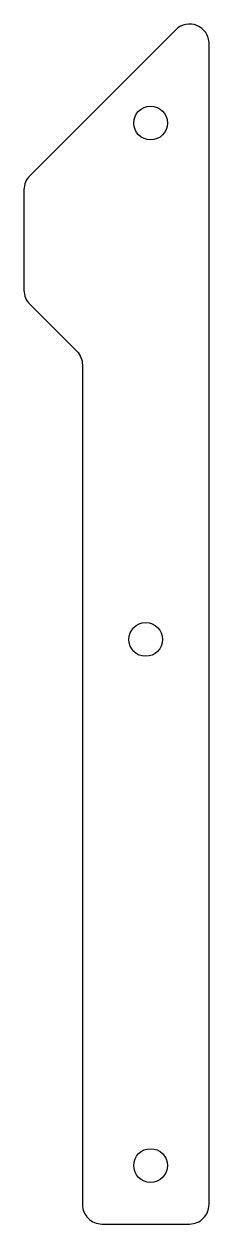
# Model space of a CAD drawing. Header units: millimetres. Extents: x 55.2 to 67.3, y -40 to 38.2.
import ezdxf

# ---------------------------------------------------------------- set-up
doc = ezdxf.new("R2010")
doc.units = ezdxf.units.MM
doc.layers.get('0').update_dxf_attribs({"linetype": 'CONTINUOUS'})

msp = doc.modelspace()

# ---------------------------------------------------------------- linework, layer by layer
msp.add_lwpolyline([(59.055, 15.984), (59.055, -38.735, 0.414214), (60.325, -40.005), (66.04, -40.005, 0.414214), (67.31, -38.735), (67.31, 36.939, 0.668179), (65.142, 37.837), (55.617, 28.312, 0.198912), (55.245, 27.414), (55.245, 20.846, 0.198912), (55.617, 19.948), (58.683, 16.882, -0.198912)], format="xyb", close=True)
for centre in [(63.5, 31.754), (63.182, -1.905), (63.5, -36.195)]:
    msp.add_circle(centre, 1.1)

doc.saveas('drawing.dxf')
